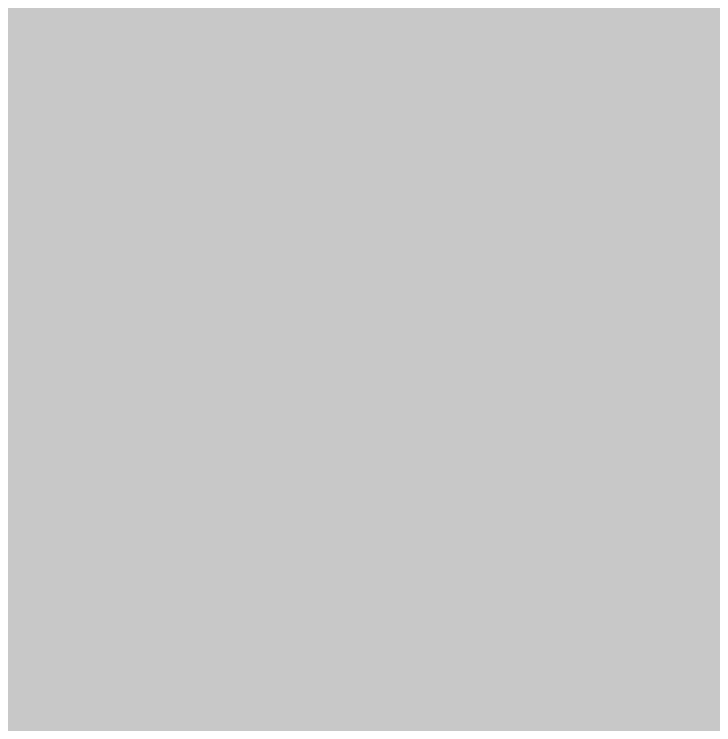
# Model space of a CAD drawing. Header units: metres. Extents: x 320712 to 330859, y 7395954 to 7410037.
# Drawn here: x 324614.2 to 324622.78, y 7398148.3 to 7398157.01 of the extents above; entities that cross this region are included whole.
import ezdxf

# ---------------------------------------------------------------- set-up
doc = ezdxf.new("R2010")
doc.units = ezdxf.units.M
for name, color, linetype in [('---TRABALHO', 1, 'Continuous'), ('F-HATCH-CPTM', 51, 'Continuous'), ('F-HZ-TRANSTAINER', 8, 'Continuous')]:
    doc.layers.add(name, color=color, linetype=linetype)
doc.layers.add('_AUX-PLATAFORMA EXISTENTE', color=252, linetype='Continuous', lineweight=25)

# ---------------------------------------------------------------- blocks, each defined once
blk = doc.blocks.new('mrs')
at = {"layer": 'F-HZ-TRANSTAINER'}
h = blk.add_hatch(dxfattribs=at)
h.set_pattern_fill('AR-CONC', color=256, scale=0.01)
h.set_pattern_definition([(50, (-324569.1827, -7398508.4576), (1.82184668996, -0.1593908554), [0.1905, -2.0955]), (355, (-324569.1827, -7398508.4576), (-0.35243421425, 1.9105684524), [0.1524, -1.6764058417]), (100.4514447, (-324569.0309, -7398508.4709), (1.4694124709, 1.75117751912), [0.161900088, -1.780902446]), (46.1842, (-324569.1827, -7398507.9496), (2.7107904089, -0.4204232793), [0.28575, -3.14325]), (96.63555761, (-324568.9568, -7398507.9847), (2.3740413405, 2.474261246), [0.2428502314, -2.6713560816]), (351.18415117, (-324569.1827, -7398507.9496), (2.3740413406, 2.4742612459), [0.2285996707, -2.5145973192]), (21, (-324568.9287, -7398508.0766), (1.5161439127, -1.02265198187), [0.1905, -2.0955]), (326, (-324568.9287, -7398508.0766), (0.6180202835, 1.8418796612), [0.1524, -1.6764]), (71.451445, (-324568.8023, -7398508.1618), (2.1341641928, 0.81922768886), [0.161900088, -1.780899376]), (37.5, (-324569.1827, -7398508.4576), (0.030886032506, 0.84555038873), [0, -1.65608, 0, -1.7018, 0, -1.68275]), (7.5, (-324569.1827, -7398508.4576), (0.6681966251, 1.00180574818), [0, -0.97028, 0, -1.61798, 0, -0.64135]), (327.5, (-324569.7491, -7398508.4576), (1.35590595167, -0.057287439927), [0, -0.635, 0, -1.9812, 0, -2.6289]), (317.5, (-324570.0031, -7398508.4576), (1.48129181386, 0.25426491033), [0, -0.8255, 0, -1.31572, 0, -1.8669])])
edge = h.paths.add_edge_path()
edge.add_line((403.3859, -377.4656), (44.0585, -40.1581))
edge.add_arc((250.2041, 179.4449), 301.2, 225.448541, 226.810453, ccw=False)
edge.add_line((38.8973, -35.1965), (37.6927, -36.4797))
edge.add_line((37.6927, -36.4797), (402.2395, -378.6869))
edge.add_line((402.2395, -378.6869), (403.3859, -377.4656))
blk = doc.blocks.new('Pátio Lapa')
at = {"layer": '---TRABALHO'}
blk.add_blockref('mrs', (323895.329, 7397582.9523), dxfattribs=at)
blk = doc.blocks.new('ACAD-Trecho Total_BASE ESTAÇÕES_2021.04.13')
at = {"layer": '_AUX-PLATAFORMA EXISTENTE'}
blk.add_blockref('Pátio Lapa', (673.8537, 925.5053), dxfattribs=at)

msp = doc.modelspace()

# ---------------------------------------------------------------- hatches: boundary and pattern name
at = {"layer": 'F-HATCH-CPTM', "transparency": 33554559}
h = msp.add_hatch(color=256, dxfattribs=at)
h.dxf.hatch_style = 1
h.paths.add_polyline_path([(324834.881, 7398102.8422), (324822.4317, 7398089.6231), (324766.1036, 7398143.7739), (324722.2374, 7398186.4031), (324721.6584, 7398187.3297), (324733.9734, 7398199.9034), (324775.5185, 7398160.0688), (324789.1592, 7398146.7873), (324805.8336, 7398130.9228)], flags=16)
edge = h.paths.add_edge_path()
edge.add_line((324594.2486, 7398350.1501), (324650.0082, 7398297.007))
edge.add_line((324650.0082, 7398297.007), (324645.6919, 7398292.5109))
edge.add_line((324645.6919, 7398292.5109), (324591.898, 7398343.5323))
edge.add_line((324591.898, 7398343.5323), (324593.5324, 7398345.3986))
edge.add_line((324593.5324, 7398345.3986), (324591.5931, 7398347.3338))
edge.add_line((324591.5931, 7398347.3338), (324574.7611, 7398329.4829))
edge.add_line((324574.7611, 7398329.4829), (324626.2406, 7398280.1341))
edge.add_line((324626.2406, 7398280.1341), (324652.5439, 7398254.555))
edge.add_line((324652.5439, 7398254.555), (324648.6274, 7398250.5243))
edge.add_line((324648.6274, 7398250.5243), (324650.0393, 7398249.1356))
edge.add_line((324650.0393, 7398249.1356), (324599.183, 7398197.2107))
edge.add_line((324599.183, 7398197.2107), (324581.4395, 7398177.6992))
edge.add_line((324581.4395, 7398177.6992), (324657.0657, 7398107.0924))
edge.add_arc((324525.6696, 7398224.8263), 176.4262, 313.741409, 318.138958, ccw=False)
edge.add_line((324647.6515, 7398097.3641), (324659.0186, 7398086.5078))
edge.add_line((324659.0186, 7398086.5078), (324704.6109, 7398132.5264))
edge.add_line((324704.6109, 7398132.5264), (324724.5407, 7398113.522))
edge.add_line((324724.5407, 7398113.522), (324735.9987, 7398125.4955))
edge.add_line((324735.9987, 7398125.4955), (324769.8005, 7398092.9625))
edge.add_line((324769.8005, 7398092.9625), (324781.9604, 7398105.2359))
edge.add_line((324781.9604, 7398105.2359), (324857.634, 7398032.6324))
edge.add_line((324857.634, 7398032.6324), (324873.4193, 7398043.5788))
edge.add_line((324873.4193, 7398043.5788), (324939.3765, 7398013.1888))
edge.add_line((324939.3765, 7398013.1888), (325020.9331, 7397974.8349))
edge.add_line((325020.9331, 7397974.8349), (325052.2172, 7397959.4905))
edge.add_line((325052.2172, 7397959.4905), (325078.254, 7397946.7038))
edge.add_arc((325083.0052, 7398280.7231), 334.053, 257.36079, 269.18505, ccw=False)
edge.add_line((325009.9108, 7397954.7651), (325010.9769, 7397937.3918))
edge.add_line((325010.9769, 7397937.3918), (325012.2881, 7397900.4325))
edge.add_line((325012.2881, 7397900.4325), (324955.7693, 7397879.7885))
edge.add_line((324955.7693, 7397879.7885), (324933.2732, 7397874.2765))
edge.add_line((324933.2732, 7397874.2765), (324937.5275, 7397848.8185))
edge.add_line((324937.5275, 7397848.8185), (324868.4288, 7397835.1026))
edge.add_line((324868.4288, 7397835.1026), (324868.665, 7397833.9712))
edge.add_line((324868.665, 7397833.9712), (324836.9086, 7397827.6159))
edge.add_line((324836.9086, 7397827.6159), (324836.736, 7397828.8091))
edge.add_line((324836.736, 7397828.8091), (324752.3479, 7397810.2622))
edge.add_line((324752.3479, 7397810.2622), (324629.0498, 7397782.5797))
edge.add_line((324629.0498, 7397782.5797), (324638.0552, 7397752.9689))
edge.add_line((324638.0552, 7397752.9689), (324736.3149, 7397792.1171))
edge.add_line((324736.3149, 7397792.1171), (324760.7164, 7397724.9632))
edge.add_line((324760.7164, 7397724.9632), (324710.4879, 7397691.0518))
edge.add_line((324710.4879, 7397691.0518), (324739.4036, 7397648.2238))
edge.add_line((324739.4036, 7397648.2238), (324740.0836, 7397648.6903))
edge.add_line((324740.0836, 7397648.6903), (324748.8154, 7397636.7499))
edge.add_line((324748.8154, 7397636.7499), (324753.7918, 7397629.2363))
edge.add_line((324753.7918, 7397629.2363), (324752.2696, 7397628.0279))
edge.add_line((324752.2696, 7397628.0279), (324769.3666, 7397604.1879))
edge.add_line((324769.3666, 7397604.1879), (324772.3961, 7397606.3299))
edge.add_line((324772.3961, 7397606.3299), (324779.4297, 7397611.3566))
edge.add_line((324779.4297, 7397611.3566), (324786.4996, 7397616.3313))
edge.add_line((324786.4996, 7397616.3313), (324793.6399, 7397621.2039))
edge.add_line((324793.6399, 7397621.2039), (324800.8134, 7397626.0288))
edge.add_line((324800.8134, 7397626.0288), (324807.971, 7397630.8769))
edge.add_line((324807.971, 7397630.8769), (324815.0897, 7397635.7817))
edge.add_line((324815.0897, 7397635.7817), (324817.7921, 7397637.6496))
edge.add_line((324817.7921, 7397637.6496), (324804.3628, 7397657.1334))
edge.add_line((324804.3628, 7397657.1334), (324824.0832, 7397670.7541))
edge.add_line((324824.0832, 7397670.7541), (324814.2675, 7397684.9413))
edge.add_line((324814.2675, 7397684.9413), (324813.7411, 7397684.5872))
edge.add_line((324813.7411, 7397684.5872), (324805.4647, 7397696.9554))
edge.add_line((324805.4647, 7397696.9554), (324788.9173, 7397721.2171))
edge.add_line((324788.9173, 7397721.2171), (324780.5292, 7397733.5203))
edge.add_line((324780.5292, 7397733.5203), (324791.9171, 7397741.6904))
edge.add_line((324791.9171, 7397741.6904), (324806.0655, 7397751.8689))
edge.add_line((324806.0655, 7397751.8689), (324829.5652, 7397768.304))
edge.add_line((324829.5652, 7397768.304), (324862.3687, 7397783.0516))
edge.add_line((324862.3687, 7397783.0516), (324932.3562, 7397815.9215))
edge.add_line((324932.3562, 7397815.9215), (324946.5278, 7397823.2325))
edge.add_line((324946.5278, 7397823.2325), (325029.3334, 7397866.3552))
edge.add_line((325029.3334, 7397866.3552), (325137.862, 7397893.4264))
edge.add_line((325137.862, 7397893.4264), (325216.9867, 7397905.9698))
edge.add_line((325216.9867, 7397905.9698), (325251.8739, 7397913.523))
edge.add_line((325251.8739, 7397913.523), (325229.4059, 7397921.3567))
edge.add_line((325229.4059, 7397921.3567), (325145.5616, 7397955.395))
edge.add_line((325145.5616, 7397955.395), (325086.658, 7397981.9457))
edge.add_line((325086.658, 7397981.9457), (325068.4613, 7397990.827))
edge.add_line((325068.4613, 7397990.827), (325048.75, 7398002.4418))
edge.add_line((325048.75, 7398002.4418), (325040.5175, 7398007.6848))
edge.add_line((325040.5175, 7398007.6848), (325026.3788, 7398014.6839))
edge.add_line((325026.3788, 7398014.6839), (325004.3809, 7398025.2422))
edge.add_line((325004.3809, 7398025.2422), (324976.9314, 7398038.0111))
edge.add_line((324976.9314, 7398038.0111), (324958.7623, 7398046.643))
edge.add_line((324958.7623, 7398046.643), (324939.2549, 7398055.6269))
edge.add_line((324939.2549, 7398055.6269), (324902.814, 7398072.5956))
edge.add_line((324902.814, 7398072.5956), (324904.0448, 7398076.0362))
edge.add_line((324904.0448, 7398076.0362), (324861.4262, 7398104.2456))
edge.add_line((324861.4262, 7398104.2456), (324840.7455, 7398117.8747))
edge.add_line((324840.7455, 7398117.8747), (324812.2771, 7398141.4749))
edge.add_line((324812.2771, 7398141.4749), (324780.5218, 7398167.6463))
edge.add_line((324780.5218, 7398167.6463), (324758.2084, 7398190.3761))
edge.add_line((324758.2084, 7398190.3761), (324740.2068, 7398208.4102))
edge.add_line((324740.2068, 7398208.4102), (324741.3319, 7398209.8176))
edge.add_line((324741.3319, 7398209.8176), (324726.5035, 7398224.5488))
edge.add_line((324726.5035, 7398224.5488), (324702.1824, 7398250.9392))
edge.add_line((324702.1824, 7398250.9392), (324689.3758, 7398264.9117))
edge.add_line((324689.3758, 7398264.9117), (324671.6532, 7398281.7117))
edge.add_line((324671.6532, 7398281.7117), (324665.6211, 7398274.7173))
edge.add_line((324665.6211, 7398274.7173), (324647.6989, 7398291.737))
edge.add_line((324647.6989, 7398291.737), (324654.0309, 7398298.4167))
edge.add_line((324654.0309, 7398298.4167), (324649.6362, 7398302.5826))
edge.add_line((324649.6362, 7398302.5826), (324596.9768, 7398353.0434))
edge.add_line((324596.9768, 7398353.0434), (324594.2486, 7398350.1501))

# ---------------------------------------------------------------- block references
at = {"color": 7, "true_color": 0xffffff}
msp.add_blockref('ACAD-Trecho Total_BASE ESTAÇÕES_2021.04.13', (0, 0), dxfattribs=at)

doc.saveas('drawing.dxf')
